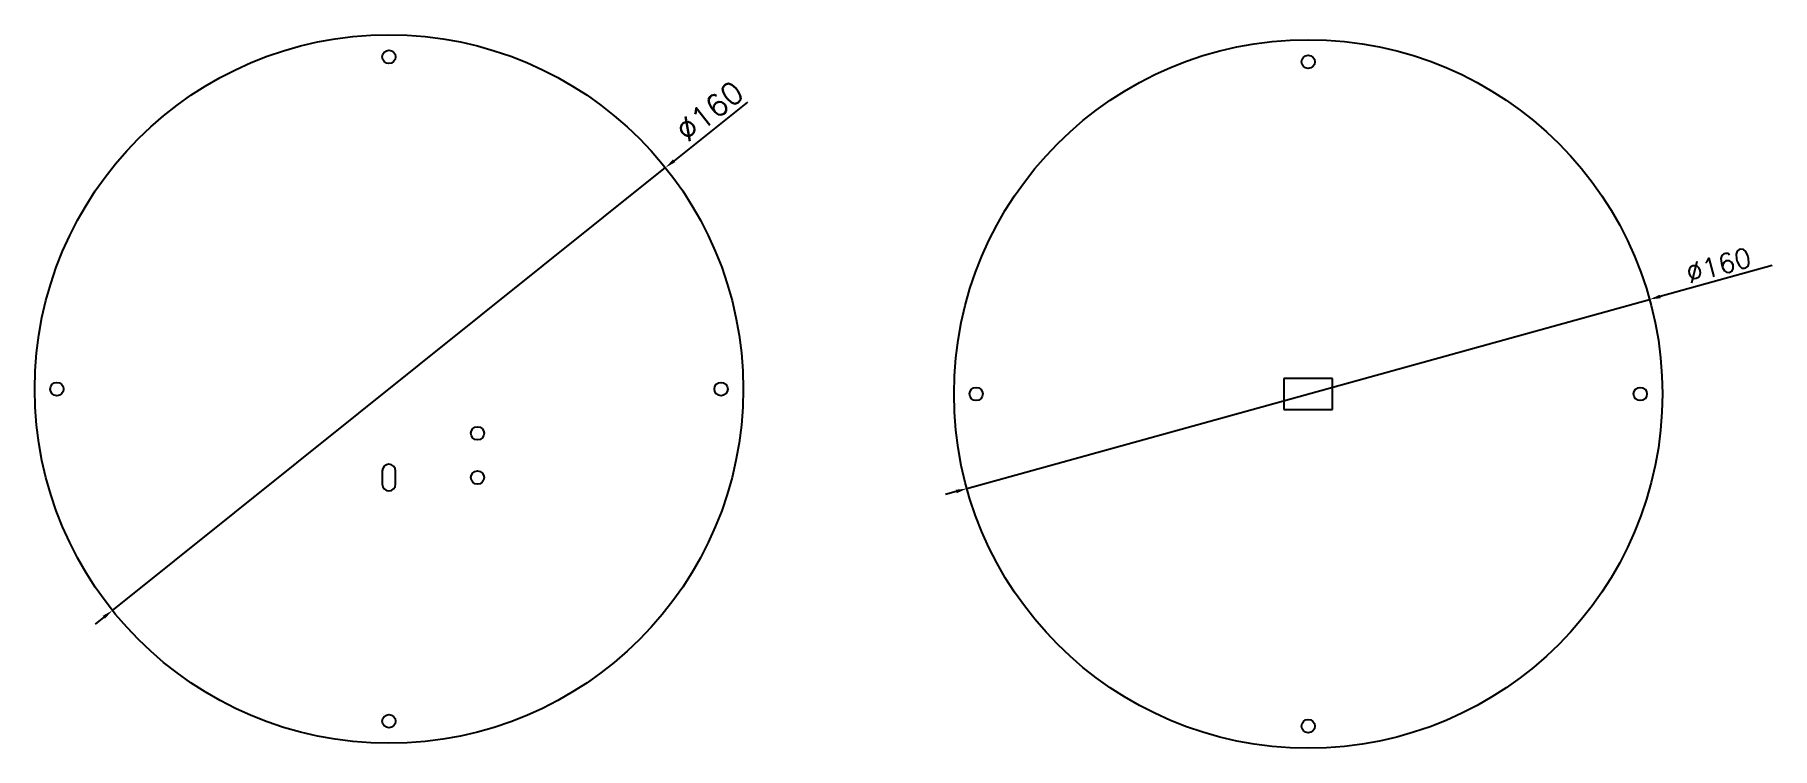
# Model space of a CAD drawing. Header units: millimetres. Extents: x -337 to 55, y 120 to 282.
import ezdxf

# ---------------------------------------------------------------- set-up
doc = ezdxf.new("R2010")
doc.units = ezdxf.units.MM
doc.layers.add('细实线', color=7, linetype='Continuous')
doc.styles.get("Standard").update_dxf_attribs({"font": 'txt', "bigfont": 'gbcbig.shx'})

msp = doc.modelspace()

# ---------------------------------------------------------------- linework, layer by layer
at = {"color": 7, "linetype": 'Continuous', "lineweight": 25}
for p, q in [((-43.89, 203.9), (-54.89, 203.9)), ((-54.89, 203.9), (-54.89, 196.9)), ((-43.89, 196.9), (-43.89, 203.9)), ((-54.89, 196.9), (-43.89, 196.9)), ((-258.52, 183.02), (-258.52, 180.02)), ((-255.52, 180.02), (-255.52, 183.02))]:
    msp.add_line(p, q, dxfattribs=at)
for centre, radius in [((-257.02, 201.52), 80), ((-49.39, 200.4), 80), ((-257.02, 276.52), 1.5), ((-49.39, 275.4), 1.5), ((-332.02, 201.52), 1.5), ((-182.02, 201.52), 1.5), ((-124.39, 200.4), 1.5), ((25.61, 200.4), 1.5), ((-237.02, 191.52), 1.5), ((-237.02, 181.52), 1.5), ((-257.02, 126.52), 1.5), ((-49.39, 125.4), 1.5)]:
    msp.add_circle(centre, radius, dxfattribs=at)
for centre, start, end in [((-257.02, 183.02), 0, 180), ((-257.02, 180.02), 180, 0)]:
    msp.add_arc(centre, 1.5, start, end, dxfattribs=at)
at = {"layer": '细实线', "color": 219, "true_color": 0x642165}
for p, q in [((-176.05, 266.33), (-192.61, 253.08)), ((-319.48, 151.53), (-194.57, 251.51)), ((55.41, 229.43), (30.12, 222.42)), ((-126.48, 179.04), (27.71, 221.76))]:
    msp.add_line(p, q, dxfattribs=at)
at = {"layer": '细实线'}
for p, q in [((-128.89, 178.38), (-131.3, 177.71)), ((-321.43, 149.97), (-323.39, 148.41))]:
    msp.add_line(p, q, dxfattribs=at)
at = {"layer": '细实线', "color": 219, "true_color": 0x642165}
for points in [[(-192.87, 253.4), (-192.35, 252.75), (-194.57, 251.51)], [(30.01, 222.82), (30.23, 222.02), (27.71, 221.76)]]:
    msp.add_solid(points, dxfattribs=at)
at = {"layer": '细实线'}
for points in [[(-129, 178.78), (-128.78, 177.98), (-126.48, 179.04)], [(-321.69, 150.3), (-321.17, 149.65), (-319.48, 151.53)]]:
    msp.add_solid(points, dxfattribs=at)

# ---------------------------------------------------------------- texts
at = {"layer": '细实线', "color": 219, "true_color": 0x642165, "attachment_point": 5}
for insert, char_height, rotation in [((-184.59, 264.25), 4.947, 38.6729), ((43.29, 229.44), 4.37, 15.4828)]:
    msp.add_mtext('∅160', dxfattribs=dict(at, insert=insert, char_height=char_height, rotation=rotation))

doc.saveas('drawing.dxf')
